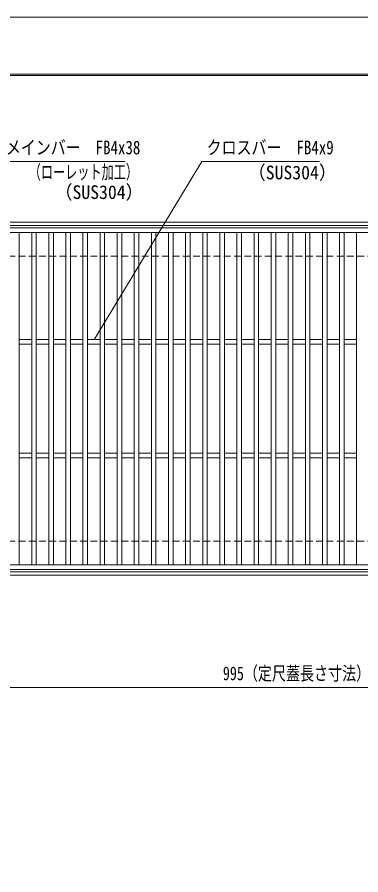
# Model space of a CAD drawing. Units: millimetres, scale not verified. Extents: x -1050 to 1050, y -742 to 742.
# Drawn here: x -533 to -231, y -11 to 742 of the extents above; entities that cross this region are included whole.
import ezdxf
from ezdxf.enums import TextEntityAlignment as Align

# ---------------------------------------------------------------- set-up
doc = ezdxf.new("R2010")
doc.units = ezdxf.units.MM
doc.header["$LTSCALE"] = 5
doc.linetypes.add('DASHED1', pattern=[1.8, 1.2, -0.6])
for name, color, linetype, lineweight in [('0-0_7-図\u3000枠', 4, 'Continuous', 9), ('0-1_寸法注釈', 2, 'Continuous', 9), ('0-3_DEFPOINTS', 134, 'Continuous', 9), ('0-4_蓋', 5, 'Continuous', 9), ('0-8_枠', 7, 'Continuous', 9), ('0-9_溝開口', 4, 'DASHED1', 9)]:
    doc.layers.add(name, color=color, linetype=linetype, lineweight=lineweight)
doc.styles.add('ＭＳ ゴシック', font='')
doc.styles.get('ＭＳ ゴシック').set_extended_font_data('MS Gothic')

msp = doc.modelspace()

# ---------------------------------------------------------------- linework, layer by layer
at = {"layer": '0-0_7-図\u3000枠'}
msp.add_line((-973.75, 691.25), (998.75, 691.25), dxfattribs=at)
msp.add_lwpolyline([(-975, 692.5), (1000, 692.5), (1000, -692.5)], dxfattribs=at)
at = {"layer": '0-1_寸法注釈'}
msp.add_line((-785.45, 153.953), (199.55, 153.953), dxfattribs=at)
for points in [[(-438.147, 615.749), (-547.371, 615.749), (-620.383, 508.117)], [(-267.513, 615.749), (-370.72, 615.749), (-464.747, 459.829)]]:
    msp.add_lwpolyline(points, dxfattribs=at)
at = {"layer": '0-3_DEFPOINTS'}
msp.add_lwpolyline([(-1050, -742.5), (-1050, 742.5), (1050, 742.5), (1050, -742.5)], close=True, dxfattribs=at)
at = {"layer": '0-4_蓋'}
for p, q in [((204.55, 557.475), (-790.45, 557.475)), ((204.55, 553.475), (-790.45, 553.475)), ((-530.95, 553.475), (-530.95, 261.475)), ((-519.95, 553.475), (-519.95, 261.475)), ((-515.95, 553.475), (-515.95, 261.475)), ((-504.95, 553.475), (-504.95, 261.475)), ((-500.95, 553.475), (-500.95, 261.475)), ((-489.95, 553.475), (-489.95, 261.475)), ((-485.95, 553.475), (-485.95, 261.475)), ((-474.95, 553.475), (-474.95, 261.475)), ((-470.95, 553.475), (-470.95, 261.475)), ((-459.95, 553.475), (-459.95, 261.475)), ((-455.95, 553.475), (-455.95, 261.475)), ((-444.95, 553.475), (-444.95, 261.475)), ((-440.95, 553.475), (-440.95, 261.475)), ((-429.95, 553.475), (-429.95, 261.475)), ((-425.95, 553.475), (-425.95, 261.475)), ((-414.95, 553.475), (-414.95, 261.475)), ((-410.95, 553.475), (-410.95, 261.475)), ((-399.95, 553.475), (-399.95, 261.475)), ((-395.95, 553.475), (-395.95, 261.475)), ((-384.95, 553.475), (-384.95, 261.475)), ((-380.95, 553.475), (-380.95, 261.475)), ((-369.95, 553.475), (-369.95, 261.475)), ((-365.95, 553.475), (-365.95, 261.475)), ((-354.95, 553.475), (-354.95, 261.475)), ((-350.95, 553.475), (-350.95, 261.475)), ((-339.95, 553.475), (-339.95, 261.475)), ((-335.95, 553.475), (-335.95, 261.475)), ((-324.95, 553.475), (-324.95, 261.475)), ((-320.95, 553.475), (-320.95, 261.475)), ((-309.95, 553.475), (-309.95, 261.475)), ((-305.95, 553.475), (-305.95, 261.475)), ((-294.95, 553.475), (-294.95, 261.475)), ((-290.95, 553.475), (-290.95, 261.475)), ((-279.95, 553.475), (-279.95, 261.475)), ((-275.95, 553.475), (-275.95, 261.475)), ((-264.95, 553.475), (-264.95, 261.475)), ((-260.95, 553.475), (-260.95, 261.475)), ((-249.95, 553.475), (-249.95, 261.475)), ((-245.95, 553.475), (-245.95, 261.475)), ((-234.95, 553.475), (-234.95, 261.475)), ((-519.95, 459.475), (-530.95, 459.475)), ((-504.95, 459.475), (-515.95, 459.475)), ((-489.95, 459.475), (-500.95, 459.475)), ((-474.95, 459.475), (-485.95, 459.475)), ((-459.95, 459.475), (-470.95, 459.475)), ((-444.95, 459.475), (-455.95, 459.475)), ((-429.95, 459.475), (-440.95, 459.475)), ((-414.95, 459.475), (-425.95, 459.475)), ((-399.95, 459.475), (-410.95, 459.475)), ((-384.95, 459.475), (-395.95, 459.475)), ((-369.95, 459.475), (-380.95, 459.475)), ((-354.95, 459.475), (-365.95, 459.475)), ((-339.95, 459.475), (-350.95, 459.475)), ((-324.95, 459.475), (-335.95, 459.475)), ((-309.95, 459.475), (-320.95, 459.475)), ((-294.95, 459.475), (-305.95, 459.475)), ((-279.95, 459.475), (-290.95, 459.475)), ((-264.95, 459.475), (-275.95, 459.475)), ((-249.95, 459.475), (-260.95, 459.475)), ((-234.95, 459.475), (-245.95, 459.475)), ((-519.95, 455.475), (-530.95, 455.475)), ((-504.95, 455.475), (-515.95, 455.475)), ((-489.95, 455.475), (-500.95, 455.475)), ((-474.95, 455.475), (-485.95, 455.475)), ((-459.95, 455.475), (-470.95, 455.475)), ((-444.95, 455.475), (-455.95, 455.475)), ((-429.95, 455.475), (-440.95, 455.475)), ((-414.95, 455.475), (-425.95, 455.475)), ((-399.95, 455.475), (-410.95, 455.475)), ((-384.95, 455.475), (-395.95, 455.475)), ((-369.95, 455.475), (-380.95, 455.475)), ((-354.95, 455.475), (-365.95, 455.475)), ((-339.95, 455.475), (-350.95, 455.475)), ((-324.95, 455.475), (-335.95, 455.475)), ((-309.95, 455.475), (-320.95, 455.475)), ((-294.95, 455.475), (-305.95, 455.475)), ((-279.95, 455.475), (-290.95, 455.475)), ((-264.95, 455.475), (-275.95, 455.475)), ((-249.95, 455.475), (-260.95, 455.475)), ((-234.95, 455.475), (-245.95, 455.475)), ((-519.95, 359.475), (-530.95, 359.475)), ((-519.95, 355.475), (-530.95, 355.475)), ((-504.95, 359.475), (-515.95, 359.475)), ((-504.95, 355.475), (-515.95, 355.475)), ((-489.95, 359.475), (-500.95, 359.475)), ((-489.95, 355.475), (-500.95, 355.475)), ((-474.95, 359.475), (-485.95, 359.475)), ((-474.95, 355.475), (-485.95, 355.475)), ((-459.95, 359.475), (-470.95, 359.475)), ((-459.95, 355.475), (-470.95, 355.475)), ((-444.95, 359.475), (-455.95, 359.475)), ((-444.95, 355.475), (-455.95, 355.475)), ((-429.95, 359.475), (-440.95, 359.475)), ((-429.95, 355.475), (-440.95, 355.475)), ((-414.95, 359.475), (-425.95, 359.475)), ((-414.95, 355.475), (-425.95, 355.475)), ((-399.95, 359.475), (-410.95, 359.475)), ((-399.95, 355.475), (-410.95, 355.475)), ((-384.95, 359.475), (-395.95, 359.475)), ((-384.95, 355.475), (-395.95, 355.475)), ((-369.95, 359.475), (-380.95, 359.475)), ((-369.95, 355.475), (-380.95, 355.475)), ((-354.95, 359.475), (-365.95, 359.475)), ((-354.95, 355.475), (-365.95, 355.475)), ((-339.95, 359.475), (-350.95, 359.475)), ((-339.95, 355.475), (-350.95, 355.475)), ((-324.95, 359.475), (-335.95, 359.475)), ((-324.95, 355.475), (-335.95, 355.475)), ((-309.95, 359.475), (-320.95, 359.475)), ((-309.95, 355.475), (-320.95, 355.475)), ((-294.95, 359.475), (-305.95, 359.475)), ((-294.95, 355.475), (-305.95, 355.475)), ((-279.95, 359.475), (-290.95, 359.475)), ((-279.95, 355.475), (-290.95, 355.475)), ((-264.95, 359.475), (-275.95, 359.475)), ((-264.95, 355.475), (-275.95, 355.475)), ((-249.95, 359.475), (-260.95, 359.475)), ((-249.95, 355.475), (-260.95, 355.475)), ((-234.95, 359.475), (-245.95, 359.475)), ((-234.95, 355.475), (-245.95, 355.475)), ((-790.45, 261.475), (204.55, 261.475)), ((-790.45, 257.475), (204.55, 257.475))]:
    msp.add_line(p, q, dxfattribs=at)
at = {"layer": '0-8_枠'}
for p, q in [((-795.45, 562.475), (409.55, 562.475)), ((-792.45, 559.475), (407.714, 559.475)), ((-795.45, 252.475), (409.55, 252.475)), ((-792.45, 255.475), (411.386, 255.475))]:
    msp.add_line(p, q, dxfattribs=at)
at = {"layer": '0-9_溝開口'}
for p, q in [((-765.45, 532.475), (204.55, 532.475)), ((-765.45, 282.475), (204.55, 282.475))]:
    msp.add_line(p, q, dxfattribs=at)

# ---------------------------------------------------------------- texts
at = {"layer": '0-1_寸法注釈', "color": 7, "style": 'ＭＳ ゴシック'}
for s, height, width, p in [('メインバー\u3000FB4x38', 12.02, 0.8, (-542.594, 618.436)), ('クロスバー\u3000FB4x9', 12.03, 0.8, (-366.554, 618.436)), ('（ローレット加工）', 12.02, 0.65, (-522.589, 596.881)), ('（SUS304）', 12.02, 0.95, (-330.27, 596.463)), ('（SUS304）', 12.02, 0.95, (-499.742, 579.216)), ('995（定尺蓋長さ寸法）', 12.03, 0.75, (-352.249, 156.64))]:
    msp.add_text(s, height=height, dxfattribs=dict(at, width=width)).set_placement(p, align=Align.BOTTOM_LEFT)

doc.saveas('drawing.dxf')
